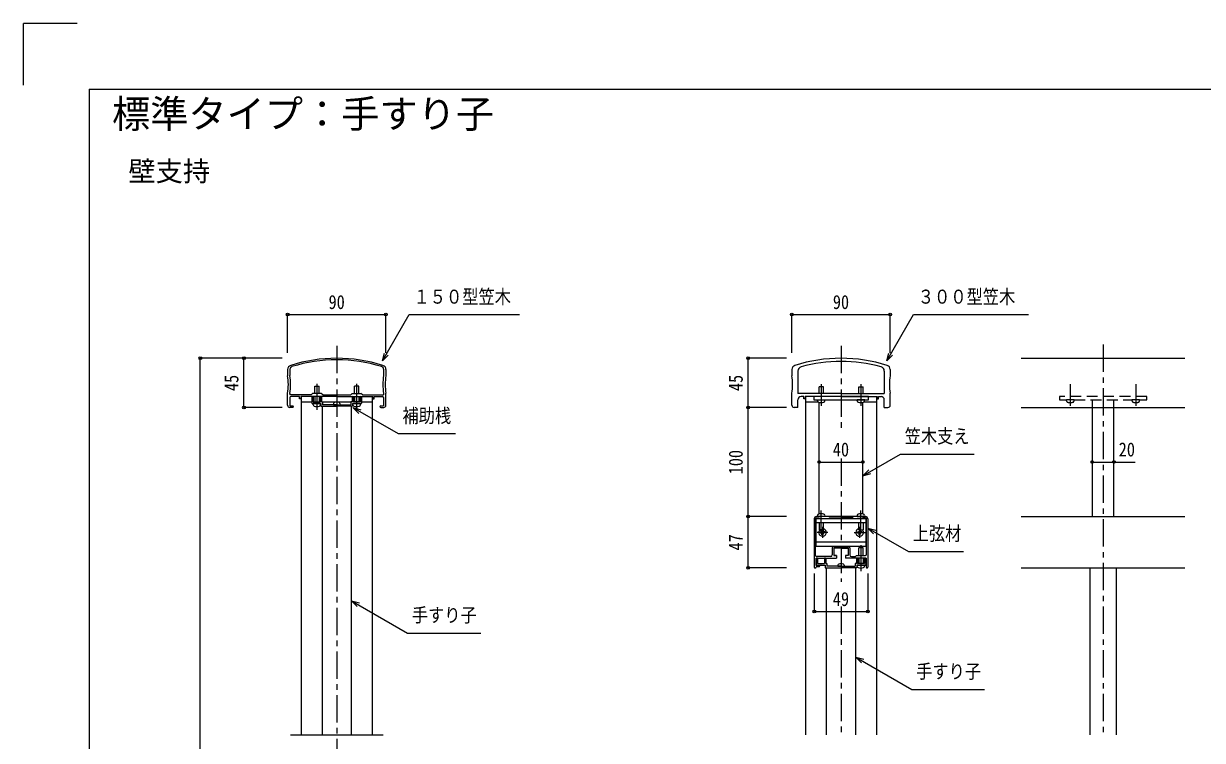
# Model space of a CAD drawing. Units: millimetres on the paper, scale 1:5. Extents: x -210 to 210, y -148 to 148.
# Drawn here: x -210 to 6, y 17.2 to 148.5 of the extents above; entities that cross this region are included whole.
import ezdxf
from ezdxf.enums import TextEntityAlignment as Align

# ---------------------------------------------------------------- set-up
doc = ezdxf.new("R2010")
doc.units = ezdxf.units.MM
doc.linetypes.add('CHAIN1', pattern=[8, 5, -1, 1, -1])
doc.linetypes.add('DASHED2', pattern=[3, 2, -1])
for name, color, linetype in [('0-3_04', 2, 'Continuous'), ('0-5_06', 6, 'Continuous'), ('0-6_07', 3, 'Continuous'), ('1-5_図枠1_1', 7, 'Continuous')]:
    doc.layers.add(name, color=color, linetype=linetype)
doc.styles.add('ＭＳ ゴシック', font='')
doc.styles.get('ＭＳ ゴシック').set_extended_font_data('MS Gothic')

msp = doc.modelspace()

# ---------------------------------------------------------------- linework, layer by layer
at = {"layer": '0-3_04', "linetype": 'CHAIN1'}
for p, q in [((-152.622, 89.464), (-152.622, -18.728)), ((-60.232, 89.464), (-60.232, 73.872)), ((-12.232, 89.698), (-12.232, 18.187)), ((-156.262, 82.526), (-156.262, 77.77)), ((-148.982, 82.526), (-148.982, 77.77)), ((-63.872, 82.426), (-63.872, 78.47)), ((-56.592, 82.426), (-56.592, 78.47)), ((-18.232, 82.426), (-18.232, 78.47)), ((-6.232, 82.426), (-6.232, 78.47)), ((-60.232, 68.849), (-60.232, 46.259)), ((-63.872, 55.522), (-63.872, 59.305)), ((-56.592, 55.522), (-56.592, 59.305)), ((-63.632, 56.287), (-63.632, 54.29)), ((-56.832, 56.287), (-56.832, 54.29)), ((-62.632, 55.287), (-64.626, 55.287)), ((-57.832, 55.287), (-55.837, 55.287)), ((-56.592, 52.926), (-56.592, 48.17)), ((-60.232, 41.727), (-60.232, 18.187))]:
    msp.add_line(p, q, dxfattribs=at)
at = {"layer": '0-3_04'}
for p, q in [((-27.232, 87.187), (2.768, 87.187)), ((-161.622, 85.122), (-161.622, 83.987)), ((-161.202, 85.166), (-161.202, 84.021)), ((-144.042, 85.166), (-144.042, 84.021)), ((-143.622, 85.122), (-143.622, 83.987)), ((-69.232, 85.122), (-69.232, 83.987)), ((-68.152, 84.858), (-68.152, 80.747)), ((-52.312, 84.858), (-52.312, 80.747)), ((-51.232, 85.122), (-51.232, 83.987)), ((-155.862, 80.747), (-155.862, 82.087)), ((-149.382, 80.747), (-149.382, 82.087)), ((-161.622, 78.587), (-161.622, 80.787)), ((-161.202, 80.754), (-161.202, 80.467)), ((-157.342, 80.467), (-161.202, 80.467)), ((-161.202, 79.987), (-161.202, 78.467)), ((-159.462, 80.187), (-161.002, 80.187)), ((-159.462, 79.787), (-159.462, 80.187)), ((-159.222, 80.187), (-159.222, 79.787)), ((-152.622, 80.187), (-159.222, 80.187)), ((-159.122, 80.187), (-159.122, 18.187)), ((-157.342, 80.467), (-157.062, 80.747)), ((-157.162, 80.067), (-157.162, 78.987)), ((-155.462, 80.747), (-157.062, 80.747)), ((-156.922, 80.067), (-156.922, 79.187)), ((-156.662, 80.187), (-156.662, 79.187)), ((-155.862, 80.187), (-155.862, 79.187)), ((-155.662, 80.067), (-155.662, 79.187)), ((-155.182, 80.467), (-155.462, 80.747)), ((-155.422, 80.067), (-155.422, 79.187)), ((-155.182, 80.467), (-150.062, 80.467)), ((-152.622, 80.187), (-146.022, 80.187)), ((-150.062, 80.467), (-149.782, 80.747)), ((-149.822, 80.067), (-149.822, 79.187)), ((-149.782, 80.747), (-148.182, 80.747)), ((-149.582, 80.067), (-149.582, 79.187)), ((-149.382, 80.187), (-149.382, 79.187)), ((-148.582, 80.187), (-148.582, 79.187)), ((-148.322, 80.067), (-148.322, 79.187)), ((-147.902, 80.467), (-148.182, 80.747)), ((-148.082, 80.067), (-148.082, 78.987)), ((-147.902, 80.467), (-144.042, 80.467)), ((-146.122, 80.187), (-146.122, 18.187)), ((-146.022, 80.187), (-146.022, 79.787)), ((-145.782, 79.787), (-145.782, 80.187)), ((-145.782, 80.187), (-144.242, 80.187)), ((-144.042, 80.754), (-144.042, 80.467)), ((-144.042, 79.987), (-144.042, 78.467)), ((-143.622, 78.587), (-143.622, 80.787)), ((-69.232, 78.587), (-69.232, 80.787)), ((-60.232, 80.747), (-68.152, 80.747)), ((-67.072, 80.187), (-67.552, 80.187)), ((-67.072, 79.787), (-67.072, 80.187)), ((-66.832, 80.187), (-66.832, 79.787)), ((-60.232, 80.187), (-66.832, 80.187)), ((-66.732, 80.187), (-66.732, 18.187)), ((-63.472, 81.987), (-64.272, 81.987)), ((-64.272, 80.747), (-64.272, 81.987)), ((-63.472, 80.747), (-63.472, 81.987)), ((-60.232, 80.747), (-52.312, 80.747)), ((-60.232, 80.187), (-53.632, 80.187)), ((-56.992, 81.987), (-56.192, 81.987)), ((-56.992, 80.747), (-56.992, 81.987)), ((-56.192, 80.747), (-56.192, 81.987)), ((-53.732, 80.187), (-53.732, 18.187)), ((-53.632, 80.187), (-53.632, 79.787)), ((-53.392, 80.187), (-52.912, 80.187)), ((-53.392, 79.787), (-53.392, 80.187)), ((-51.232, 78.587), (-51.232, 80.787)), ((-160.682, 78.187), (-161.222, 78.187)), ((-161.202, 78.467), (-160.682, 78.467)), ((-159.222, 79.787), (-159.462, 79.787)), ((-159.122, 79.187), (-157.162, 79.187)), ((-157.062, 78.887), (-156.314, 78.887)), ((-156.943, 78.664), (-156.962, 78.887)), ((-155.562, 78.887), (-156.962, 78.887)), ((-156.922, 79.187), (-155.662, 79.187)), ((-156.262, 78.917), (-156.314, 78.887)), ((-156.262, 78.917), (-156.21, 78.887)), ((-156.21, 78.887), (-155.522, 78.887)), ((-155.582, 78.664), (-155.562, 78.887)), ((-155.422, 79.187), (-155.222, 79.187)), ((-155.322, 78.387), (-155.322, 18.187)), ((-155.222, 79.187), (-155.222, 78.687)), ((-155.222, 79.187), (-150.022, 79.187)), ((-153.204, 78.898), (-153.222, 78.687)), ((-153.222, 78.687), (-152.022, 78.687)), ((-152.041, 78.898), (-152.022, 78.687)), ((-150.022, 79.187), (-150.022, 78.687)), ((-149.822, 79.187), (-150.022, 79.187)), ((-149.922, 18.187), (-149.922, 78.387)), ((-149.034, 78.887), (-149.722, 78.887)), ((-149.663, 78.664), (-149.682, 78.887)), ((-149.682, 78.887), (-148.282, 78.887)), ((-148.322, 79.187), (-149.582, 79.187)), ((-148.982, 78.917), (-149.034, 78.887)), ((-148.982, 78.917), (-148.93, 78.887)), ((-148.182, 78.887), (-148.93, 78.887)), ((-148.302, 78.664), (-148.282, 78.887)), ((-148.082, 79.187), (-146.122, 79.187)), ((-146.022, 79.787), (-145.782, 79.787)), ((-144.562, 78.467), (-144.042, 78.467)), ((-144.562, 78.187), (-144.022, 78.187)), ((-68.152, 78.187), (-68.832, 78.187)), ((-68.152, 78.187), (-68.152, 79.587)), ((-66.832, 79.787), (-67.072, 79.787)), ((-66.732, 79.187), (-64.461, 79.187)), ((-64.552, 79.364), (-64.572, 79.587)), ((-64.572, 79.587), (-63.172, 79.587)), ((-64.232, 58.671), (-64.232, 79.104)), ((-63.191, 79.364), (-63.172, 79.587)), ((-57.272, 79.364), (-57.292, 79.587)), ((-55.892, 79.587), (-57.292, 79.587)), ((-56.232, 58.671), (-56.232, 79.104)), ((-56.003, 79.187), (-53.732, 79.187)), ((-55.911, 79.364), (-55.892, 79.587)), ((-53.632, 79.787), (-53.392, 79.787)), ((-52.312, 78.187), (-52.312, 79.587)), ((-52.312, 78.187), (-51.632, 78.187)), ((-27.232, 78.187), (2.768, 78.187)), ((-14.232, 79.587), (-14.232, 58.187)), ((-10.232, 58.187), (-10.232, 79.587)), ((-64.552, 58.411), (-64.572, 58.187)), ((-63.191, 58.411), (-63.172, 58.187)), ((-57.272, 58.411), (-57.292, 58.187)), ((-55.911, 58.411), (-55.892, 58.187)), ((-65.132, 57.787), (-65.132, 48.927)), ((-64.892, 51.067), (-64.892, 57.787)), ((-64.832, 57.087), (-55.632, 57.087)), ((-55.732, 58.187), (-64.732, 58.187)), ((-64.732, 57.947), (-64.292, 57.947)), ((-63.172, 58.187), (-64.572, 58.187)), ((-64.272, 57.087), (-64.272, 55.787)), ((-63.472, 55.787), (-63.472, 57.087)), ((-62.532, 57.787), (-62.372, 57.947)), ((-62.372, 57.947), (-60.232, 57.947)), ((-58.092, 57.947), (-60.232, 57.947)), ((-57.932, 57.787), (-58.092, 57.947)), ((-56.332, 57.787), (-57.932, 57.787)), ((-57.292, 58.187), (-55.892, 58.187)), ((-56.992, 55.787), (-56.992, 57.087)), ((-56.332, 57.787), (-56.172, 57.947)), ((-56.192, 57.087), (-56.192, 55.787)), ((-55.732, 57.947), (-56.172, 57.947)), ((-55.572, 51.287), (-55.572, 57.787)), ((-55.332, 57.787), (-55.332, 48.927)), ((-27.232, 58.187), (2.768, 58.187)), ((-63.472, 55.787), (-64.272, 55.787)), ((-64.042, 55.387), (-64.042, 55.187)), ((-64.042, 55.387), (-63.882, 55.387)), ((-64.042, 55.187), (-63.882, 55.187)), ((-63.732, 54.877), (-63.732, 55.037)), ((-63.532, 54.877), (-63.732, 54.877)), ((-63.532, 55.697), (-63.532, 55.537)), ((-63.532, 54.877), (-63.532, 55.037)), ((-63.222, 55.387), (-63.382, 55.387)), ((-63.222, 55.187), (-63.382, 55.187)), ((-63.222, 55.387), (-63.222, 55.187)), ((-57.242, 55.387), (-57.242, 55.187)), ((-57.242, 55.387), (-57.082, 55.387)), ((-57.242, 55.187), (-57.082, 55.187)), ((-56.992, 55.787), (-56.192, 55.787)), ((-56.932, 55.697), (-56.932, 55.537)), ((-56.932, 54.877), (-56.932, 55.037)), ((-56.932, 54.877), (-56.732, 54.877)), ((-56.732, 54.877), (-56.732, 55.037)), ((-56.422, 55.387), (-56.582, 55.387)), ((-56.422, 55.187), (-56.582, 55.187)), ((-56.422, 55.387), (-56.422, 55.187)), ((-55.632, 53.487), (-64.832, 53.487)), ((-61.832, 52.467), (-61.832, 51.167)), ((-61.132, 52.667), (-61.632, 52.667)), ((-61.552, 52.387), (-61.552, 51.087)), ((-60.232, 52.387), (-61.552, 52.387)), ((-60.232, 52.667), (-61.132, 52.667)), ((-59.532, 52.387), (-60.932, 52.387)), ((-60.232, 52.667), (-59.332, 52.667)), ((-60.232, 52.387), (-58.912, 52.387)), ((-59.332, 52.667), (-58.832, 52.667)), ((-58.632, 52.467), (-58.632, 51.167)), ((-56.192, 52.487), (-56.992, 52.487)), ((-56.992, 51.087), (-56.992, 52.487)), ((-56.192, 51.087), (-56.192, 52.487)), ((-64.852, 50.187), (-64.852, 49.277)), ((-64.772, 50.187), (-64.852, 50.187)), ((-64.772, 50.587), (-61.072, 50.587)), ((-64.772, 50.187), (-64.772, 50.587)), ((-64.772, 50.467), (-64.772, 49.387)), ((-62.132, 50.867), (-64.692, 50.867)), ((-64.532, 50.467), (-64.532, 49.587)), ((-63.272, 50.467), (-63.272, 49.587)), ((-63.032, 50.467), (-63.032, 49.587)), ((-61.072, 51.087), (-61.552, 51.087)), ((-61.552, 51.087), (-61.072, 51.087)), ((-61.072, 51.087), (-61.072, 50.587)), ((-59.392, 51.087), (-59.392, 50.587)), ((-58.932, 51.087), (-59.392, 51.087)), ((-55.612, 50.587), (-59.392, 50.587)), ((-58.332, 50.867), (-57.612, 50.867)), ((-57.392, 51.087), (-57.612, 50.867)), ((-57.432, 50.467), (-57.432, 49.587)), ((-57.392, 51.087), (-55.772, 51.087)), ((-57.192, 50.467), (-57.192, 49.587)), ((-56.992, 50.587), (-56.992, 49.587)), ((-56.192, 50.587), (-56.192, 49.587)), ((-55.932, 50.467), (-55.932, 49.587)), ((-55.692, 50.467), (-55.692, 49.387)), ((-55.612, 50.587), (-55.612, 48.927)), ((-64.952, 48.787), (-64.992, 48.787)), ((-64.852, 49.277), (-64.219, 49.198)), ((-64.672, 49.287), (-63.924, 49.287)), ((-64.532, 49.587), (-63.272, 49.587)), ((-64.132, 49.099), (-64.132, 49.087)), ((-63.872, 49.317), (-63.924, 49.287)), ((-63.872, 49.317), (-63.82, 49.287)), ((-63.82, 49.287), (-63.132, 49.287)), ((-63.032, 49.587), (-62.832, 49.587)), ((-62.932, 48.787), (-62.932, 18.187)), ((-62.832, 49.587), (-62.832, 49.087)), ((-60.813, 49.298), (-60.832, 49.087)), ((-60.832, 49.087), (-59.632, 49.087)), ((-59.65, 49.298), (-59.632, 49.087)), ((-57.632, 49.587), (-57.632, 49.087)), ((-57.432, 49.587), (-57.632, 49.587)), ((-57.532, 18.187), (-57.532, 48.787)), ((-56.644, 49.287), (-57.332, 49.287)), ((-57.272, 49.064), (-57.292, 49.287)), ((-57.292, 49.287), (-55.892, 49.287)), ((-55.932, 49.587), (-57.192, 49.587)), ((-56.592, 49.317), (-56.644, 49.287)), ((-56.592, 49.317), (-56.54, 49.287)), ((-55.792, 49.287), (-56.54, 49.287)), ((-55.911, 49.064), (-55.892, 49.287)), ((-27.232, 48.787), (2.768, 48.787)), ((-14.632, 48.787), (-14.632, 18.187)), ((-9.832, 48.787), (-9.832, 18.187)), ((-161.122, 18.187), (-144.122, 18.187))]:
    msp.add_line(p, q, dxfattribs=at)
at = {"layer": '0-3_04', "linetype": 'DASHED2'}
for p, q in [((-18.912, 79.364), (-18.932, 79.587)), ((-17.532, 79.587), (-18.932, 79.587)), ((-17.551, 79.364), (-17.532, 79.587)), ((-17.532, 79.587), (-6.932, 79.587)), ((-6.912, 79.364), (-6.932, 79.587)), ((-5.532, 79.587), (-6.932, 79.587)), ((-5.551, 79.364), (-5.532, 79.587)), ((-5.532, 79.587), (-4.232, 79.587))]:
    msp.add_line(p, q, dxfattribs=at)
at = {"layer": '0-3_04'}
for points in [[(-156.662, 80.747), (-156.662, 82.087), (-155.862, 82.087)], [(-148.582, 80.747), (-148.582, 82.087), (-149.382, 82.087)], [(-155.522, 78.887), (-155.522, 78.387), (-152.622, 78.387)], [(-152.622, 78.657), (-152.674, 78.687), (-155.222, 78.687)], [(-149.722, 78.887), (-149.722, 78.387), (-152.622, 78.387)], [(-152.622, 78.657), (-152.57, 78.687), (-150.022, 78.687)], [(-62.532, 57.787), (-64.132, 57.787), (-64.292, 57.947)], [(-63.532, 55.697), (-63.732, 55.697), (-63.732, 55.537)], [(-56.932, 55.697), (-56.732, 55.697), (-56.732, 55.537)], [(-58.912, 52.387), (-58.912, 51.087), (-59.392, 51.087)], [(-64.232, 48.987), (-64.812, 48.987), (-64.812, 48.927)], [(-63.132, 49.287), (-63.132, 48.787), (-60.232, 48.787)], [(-60.232, 49.057), (-60.284, 49.087), (-62.832, 49.087)], [(-57.332, 49.287), (-57.332, 48.787), (-60.232, 48.787)], [(-60.232, 49.057), (-60.18, 49.087), (-57.632, 49.087)]]:
    msp.add_lwpolyline(points, dxfattribs=at)
for points in [[(-65.232, 79.587), (-55.232, 79.587), (-55.232, 80.187), (-65.232, 80.187)], [(-64.832, 52.787), (-55.632, 52.787), (-55.632, 57.787), (-64.832, 57.787)]]:
    msp.add_lwpolyline(points, close=True, dxfattribs=at)
at = {"layer": '0-3_04', "linetype": 'DASHED2'}
msp.add_lwpolyline([(-4.232, 79.587), (-4.232, 80.187), (-20.232, 80.187), (-20.232, 79.587), (-18.932, 79.587)], dxfattribs=at)
at = {"layer": '0-3_04'}
for centre, radius, start, end in [((-152.622, 59.187), 28, 90, 107.54595), ((-152.622, 59.187), 27.72, 72.76308, 107.23692), ((-152.622, 59.187), 28, 72.45405, 90), ((-60.232, 59.187), 28, 90, 107.54595), ((-60.232, 59.187), 27.44, 74.49828, 105.50172), ((-60.232, 59.187), 28, 72.45405, 90), ((-160.822, 85.122), 0.8, 107.54595, 180), ((-160.682, 85.166), 0.52, 107.23692, 180), ((-144.562, 85.166), 0.52, 0, 72.76308), ((-144.422, 85.122), 0.8, 0, 72.45405), ((-68.432, 85.122), 0.8, 107.54595, 180), ((-67.352, 84.858), 0.8, 105.50172, 180), ((-53.112, 84.858), 0.8, 0, 74.49828), ((-52.032, 85.122), 0.8, 0, 72.45405), ((-171.494, 82.387), 10, 350.7931, 9.2069), ((-171.494, 82.387), 10.42, 350.98096, 9.01904), ((-133.751, 82.387), 10.42, 170.98096, 189.01904), ((-133.751, 82.387), 10, 170.7931, 189.2069), ((-79.103, 82.387), 10, 350.7931, 9.2069), ((-41.361, 82.387), 10, 170.7931, 189.2069), ((-161.002, 79.987), 0.2, 90, 180), ((-157.042, 80.067), 0.12, 0, 180), ((-155.542, 80.067), 0.12, 0, 180), ((-149.702, 80.067), 0.12, 0, 180), ((-148.202, 80.067), 0.12, 0, 180), ((-144.242, 79.987), 0.2, 0, 90), ((-67.552, 79.587), 0.6, 90, 180), ((-52.912, 79.587), 0.6, 0, 90), ((-161.222, 78.587), 0.4, 180, 270), ((-160.682, 78.327), 0.14, 0, 90), ((-160.682, 78.327), 0.14, 270, 360), ((-157.062, 78.987), 0.1, 180, 270), ((-156.684, 78.686), 0.26, 185, 254.11915), ((-156.262, 80.167), 1.8, 254.11915, 285.88085), ((-155.841, 78.686), 0.26, 285.88085, 355), ((-152.985, 78.879), 0.22, 105.2249, 175), ((-152.622, 77.547), 1.6, 74.7751, 105.2249), ((-152.26, 78.879), 0.22, 5, 74.7751), ((-149.404, 78.686), 0.26, 185, 254.11915), ((-148.982, 80.167), 1.8, 254.11915, 285.88085), ((-148.561, 78.686), 0.26, 285.88085, 355), ((-148.182, 78.987), 0.1, 270, 360), ((-144.562, 78.327), 0.14, 90, 180), ((-144.562, 78.327), 0.14, 180, 270), ((-144.022, 78.587), 0.4, 270, 360), ((-68.832, 78.587), 0.4, 180, 270), ((-64.293, 79.386), 0.26, 185, 254.11915), ((-63.872, 80.867), 1.8, 254.11915, 285.88085), ((-63.45, 79.386), 0.26, 285.88085, 355), ((-57.013, 79.386), 0.26, 185, 254.11915), ((-56.592, 80.867), 1.8, 254.11915, 285.88085), ((-56.17, 79.386), 0.26, 285.88085, 355), ((-51.632, 78.587), 0.4, 270, 360), ((-64.293, 58.389), 0.26, 105.88085, 175), ((-63.872, 56.907), 1.8, 74.11915, 105.88085), ((-63.45, 58.389), 0.26, 5, 74.11915), ((-57.013, 58.389), 0.26, 105.88085, 175), ((-56.592, 56.907), 1.8, 74.11915, 105.88085), ((-56.17, 58.389), 0.26, 5, 74.11915), ((-64.732, 57.787), 0.4, 90, 180), ((-64.732, 57.787), 0.16, 90, 180), ((-55.732, 57.787), 0.4, 0, 90), ((-55.732, 57.787), 0.16, 0, 90), ((-63.632, 55.287), 0.7, 134.41531, 76.78702), ((-63.882, 55.537), 0.15, 270, 360), ((-63.882, 55.037), 0.15, 0, 90), ((-63.382, 55.537), 0.15, 180, 270), ((-63.382, 55.037), 0.15, 90, 180), ((-56.832, 55.287), 0.7, 103.21298, 45.58469), ((-57.082, 55.537), 0.15, 270, 360), ((-57.082, 55.037), 0.15, 0, 90), ((-56.582, 55.537), 0.15, 180, 270), ((-56.582, 55.037), 0.15, 90, 180), ((-61.632, 52.467), 0.2, 90, 180), ((-58.832, 52.467), 0.2, 0, 90), ((-64.692, 51.067), 0.2, 180, 270), ((-64.652, 50.467), 0.12, 0, 180), ((-63.152, 50.467), 0.12, 0, 180), ((-62.132, 51.167), 0.3, 270, 360), ((-58.332, 51.167), 0.3, 180, 270), ((-57.312, 50.467), 0.12, 0, 180), ((-55.812, 50.467), 0.12, 0, 180), ((-55.772, 51.287), 0.2, 270, 360), ((-64.992, 48.927), 0.14, 180, 270), ((-64.952, 48.927), 0.14, 270, 360), ((-64.672, 49.387), 0.1, 180, 270), ((-64.232, 49.087), 0.1, 270, 360), ((-64.232, 49.099), 0.1, 0, 82.87498), ((-60.594, 49.279), 0.22, 105.2249, 175), ((-60.232, 47.947), 1.6, 74.7751, 105.2249), ((-59.869, 49.279), 0.22, 5, 74.7751), ((-57.013, 49.086), 0.26, 185, 254.11915), ((-56.592, 50.567), 1.8, 254.11915, 285.88085), ((-56.17, 49.086), 0.26, 285.88085, 355), ((-55.792, 49.387), 0.1, 270, 360), ((-55.472, 48.927), 0.14, 180.00001, 270), ((-55.472, 48.927), 0.14, 270, 359.99999)]:
    msp.add_arc(centre, radius, start, end, dxfattribs=at)
at = {"layer": '0-3_04', "linetype": 'DASHED2'}
for centre, radius, start, end in [((-18.653, 79.386), 0.26, 185, 254.11915), ((-18.232, 80.867), 1.8, 254.11915, 285.88085), ((-17.81, 79.386), 0.26, 285.88085, 355), ((-6.653, 79.386), 0.26, 185, 254.11915), ((-6.232, 80.867), 1.8, 254.11915, 285.88085), ((-5.81, 79.386), 0.26, 285.88085, 355)]:
    msp.add_arc(centre, radius, start, end, dxfattribs=at)
at = {"layer": '0-5_06'}
for p, q in [((-161.622, 88.187), (-161.622, 95.187)), ((-161.622, 95.187), (-143.622, 95.187)), ((-143.622, 88.187), (-143.622, 95.187)), ((-69.232, 88.187), (-69.232, 95.187)), ((-69.232, 95.187), (-51.232, 95.187)), ((-51.232, 88.187), (-51.232, 95.187)), ((-162.622, 87.187), (-177.622, 87.187)), ((-177.622, -72.813), (-177.622, 87.187)), ((-162.622, 87.187), (-169.622, 87.187)), ((-169.622, 78.187), (-169.622, 87.187)), ((-144.256, 86.692), (-143.868, 88.141)), ((-144.256, 86.692), (-143.196, 87.753)), ((-70.232, 87.187), (-77.232, 87.187)), ((-77.232, 78.187), (-77.232, 87.187)), ((-51.866, 86.692), (-51.477, 88.141)), ((-51.866, 86.692), (-50.805, 87.753)), ((-162.622, 78.187), (-169.622, 78.187)), ((-149.662, 78.16), (-148.213, 77.772)), ((-149.662, 78.16), (-148.601, 77.1)), ((-70.232, 78.187), (-77.232, 78.187)), ((-70.232, 78.187), (-77.232, 78.187)), ((-77.232, 58.187), (-77.232, 78.187)), ((-64.232, 68.187), (-56.232, 68.187)), ((-14.232, 68.187), (-6.36, 68.187)), ((-56.232, 65.671), (-55.171, 66.731)), ((-56.232, 65.671), (-54.783, 66.059)), ((-70.232, 58.187), (-77.232, 58.187)), ((-77.232, 48.787), (-77.232, 58.187)), ((-70.232, 58.187), (-77.232, 58.187)), ((-55.332, 56.093), (-53.883, 55.705)), ((-55.332, 56.093), (-54.271, 55.033)), ((-70.232, 48.787), (-77.232, 48.787)), ((-65.132, 47.787), (-65.132, 40.787)), ((-55.332, 47.787), (-55.332, 40.787)), ((-149.922, 42.782), (-148.473, 42.394)), ((-149.922, 42.782), (-148.862, 41.722)), ((-65.132, 40.787), (-55.332, 40.787)), ((-57.532, 32.462), (-56.083, 32.074)), ((-57.532, 32.462), (-56.471, 31.402))]:
    msp.add_line(p, q, dxfattribs=at)
for points in [[(-144.256, 86.692), (-139.352, 95.187), (-119.136, 95.187)], [(-51.866, 86.692), (-46.961, 95.187), (-25.886, 95.187)], [(-149.662, 78.16), (-141.386, 73.383), (-130.847, 73.383)], [(-56.232, 65.671), (-49.369, 69.633), (-35.817, 69.633)], [(-55.332, 56.093), (-47.902, 51.804), (-37.775, 51.804)], [(-149.922, 42.782), (-139.668, 36.862), (-126.209, 36.862)], [(-57.532, 32.462), (-47.278, 26.542), (-33.945, 26.542)]]:
    msp.add_lwpolyline(points, dxfattribs=at)
for centre in [(-161.622, 95.187), (-143.622, 95.187), (-69.232, 95.187), (-51.232, 95.187), (-177.622, 87.187), (-169.622, 87.187), (-77.232, 87.187), (-169.622, 78.187), (-77.232, 78.187), (-77.232, 78.187), (-64.232, 68.187), (-56.232, 68.187), (-14.232, 68.187), (-10.232, 68.187), (-77.232, 58.187), (-77.232, 58.187), (-77.232, 48.787), (-65.132, 40.787), (-55.332, 40.787)]:
    msp.add_circle(centre, 0.25, dxfattribs=at)
at = {"layer": '1-5_図枠1_1'}
for p, q in [((-210, 137.244), (-210, 148.5)), ((-200.175, 148.5), (-210, 148.5)), ((-198, 136.5), (140.707, 136.5))]:
    msp.add_line(p, q, dxfattribs=at)
msp.add_lwpolyline([(-198, 136.5), (-198, -141.5), (198, -141.5)], dxfattribs=at)

# ---------------------------------------------------------------- texts
at = {"layer": '0-5_06', "style": 'ＭＳ ゴシック', "width": 0.85}
for s, p in [('１５０型笠木', (-138.556, 96.423)), ('３００型笠木', (-46.166, 96.423)), ('90', (-154.122, 95.437)), ('90', (-61.732, 95.437)), ('補助桟', (-140.591, 74.618)), ('笠木支え', (-48.574, 70.869)), ('40', (-61.732, 68.437)), ('20', (-9.36, 68.437)), ('上弦材', (-47.107, 53.039)), ('49', (-61.732, 41.037)), ('手すり子', (-138.873, 38.098)), ('手すり子', (-46.482, 27.778))]:
    msp.add_text(s, height=2.566, dxfattribs=at).set_placement(p, align=Align.BOTTOM_LEFT)
for s, p in [('45', (-169.872, 81.187)), ('45', (-77.482, 81.187)), ('100', (-77.482, 65.937)), ('47', (-77.482, 51.987))]:
    msp.add_text(s, height=2.566, rotation=90, dxfattribs=at).set_placement(p, align=Align.BOTTOM_LEFT)
at = {"layer": '0-6_07', "style": 'ＭＳ ゴシック'}
for s, height, p in [('標準タイプ：手すり子', 5.132, (-193.805, 127.852)), ('壁支持', 3.666, (-190.805, 118.522))]:
    msp.add_text(s, height=height, dxfattribs=at).set_placement(p, align=Align.BOTTOM_LEFT)

doc.saveas('drawing.dxf')
